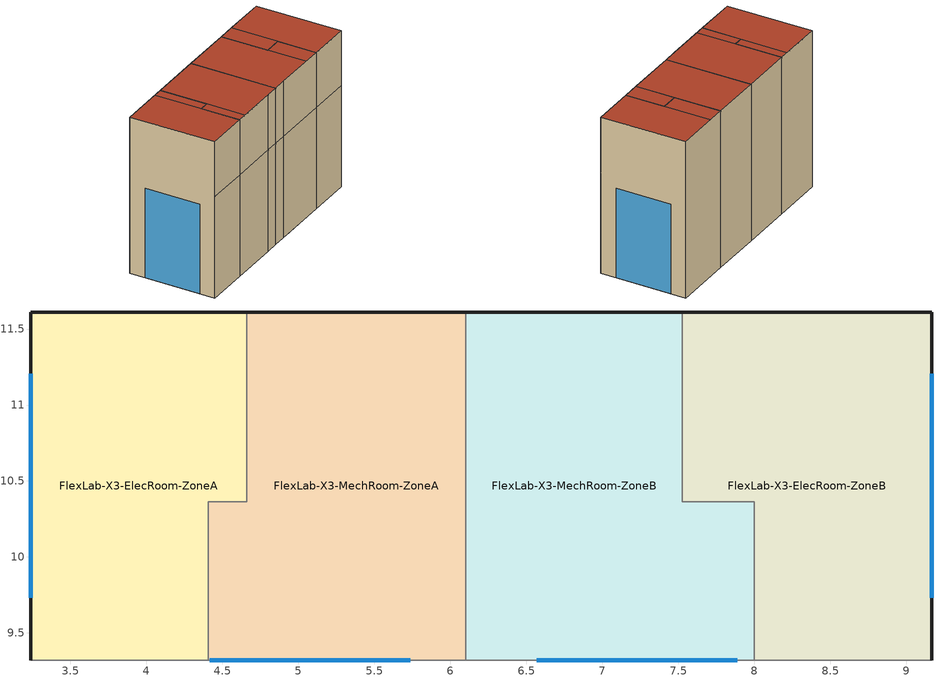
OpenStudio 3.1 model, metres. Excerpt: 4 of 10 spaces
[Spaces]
FlexLab-X3-ElecRoom-ZoneA
 floor ground (Floor-SLAB_1_measured): 4.66,11.61 4.66,10.36 4.41,10.36 4.41,9.32 3.24,9.32 3.24,11.61 z0
 wall outside (ZoneA-NorthWall-ElecRoom-Const): 4.66,11.61 3.24,11.61 z0:4.24
 wall outside (ZoneA-WestWall-ElecRoom-Const): 3.24,11.61 3.24,9.32 z0:4.24
 wall to FlexLab-X3-ZoneA-Temp (ZoneA-S1WALL-ElecRoom-Const): 3.24,9.32 4.41,9.32 z0:2.74
 wall to FlexLab-X3-MechRoom-ZoneA (ZoneA-E1Wall-ElecRoom-Const): 4.41,9.32 4.41,10.36 z0:4.24
 wall to FlexLab-X3-MechRoom-ZoneA (ZoneA-E2Wall-ElecRoom-Const): 4.66,10.36 4.66,11.61 z0:4.24
 wall to FlexLab-X3-MechRoom-ZoneA (ZoneA-S2Wall-ElecRoom-Const): 4.41,10.36 4.66,10.36 z0:4.24
 wall to FlexLab-X3-PlnmA (ZoneA-S1WALL-ElecRoom-Const): 3.24,9.32 4.41,9.32 z2.74:4.24
 window (GlzSys_62): 3.24,11.21 3.24,9.73 z0:2.43
 roof outside (Roof-Const): 4.41,9.32 4.41,11.61 3.24,11.61 3.24,9.32 z4.24; 4.66,10.36 4.66,11.61 4.41,11.61 4.41,10.36 z4.24
FlexLab-X3-MechRoom-ZoneB
 floor ground (Floor-SLAB_1_measured): 7.53,11.61 7.53,10.36 8,10.36 8,9.32 6.1,9.32 6.1,11.61 z0
 wall outside (ZoneB-N1Wall-MechRoom-Const): 7.53,11.61 6.1,11.61 z0:4.24
 wall to FlexLab-X3-ElecRoom-ZoneB (ZoneB-E1Wall-MechRoom-Const): 8,9.32 8,10.36 z0:4.24
 wall to FlexLab-X3-ElecRoom-ZoneB (ZoneB-E2Wall-MechRoom-Const): 7.53,10.36 7.53,11.61 z0:4.24
 wall to FlexLab-X3-ElecRoom-ZoneB (ZoneB-N2Wall-MechRoom-Const): 8,10.36 7.53,10.36 z0:4.24
 wall to FlexLab-X3-ZoneB-Temp (ZoneB-S1WALL-MECHROOM-Const): 6.1,9.32 6.46,9.32 z0:2.74
 wall to FlexLab-X3-ZoneB-Temp (ZoneB-S2WALL-MECHROOM-Const): 6.46,9.32 8,9.32 z0:2.74
 wall to FlexLab-X3-PlnmB (ZoneB-S1WALL-MECHROOM-Const): 6.1,9.32 6.46,9.32 z2.74:4.24
 wall to FlexLab-X3-PlnmB (ZoneB-S2WALL-MECHROOM-Const): 6.46,9.32 8,9.32 z2.74:4.24
 wall to FlexLab-X3-MechRoom-ZoneA (ZoneB-WestWall-MechRoom-Const): 6.1,11.61 6.1,9.32 z0:4.24
 window inside (GlzSys_63): 6.57,9.32 7.89,9.32 z0:2.43
 roof outside (Roof-Const): 7.53,9.32 7.53,11.61 6.1,11.61 6.1,9.32 z4.24; 8,9.32 8,10.36 7.53,10.36 7.53,9.32 z4.24
FlexLab-X3-ElecRoom-ZoneB
 floor ground (Floor-SLAB_1_measured): 9.17,11.61 9.17,9.32 8,9.32 8,10.36 7.53,10.36 7.53,11.61 z0
 wall outside (ZoneB-EastWall-ElecRoom-Const): 9.17,9.32 9.17,11.61 z0:4.24
 wall outside (ZoneB-NorthWall-ElecRoom-Const): 9.17,11.61 7.53,11.61 z0:4.24
 wall to FlexLab-X3-ZoneB-Temp (ZONEB-S1WALL-ElecRoom-Const): 8,9.32 9.17,9.32 z0:2.74
 wall to FlexLab-X3-PlnmB (ZONEB-S1WALL-ElecRoom-Const): 8,9.32 9.17,9.32 z2.74:4.24
 window (GlzSys_62): 9.17,9.73 9.17,11.21 z0:2.43
 roof outside (Roof-Const): 8,10.36 8,11.61 7.53,11.61 7.53,10.36 z4.24; 9.17,9.32 9.17,11.61 8,11.61 8,9.32 z4.24
FlexLab-X3-MechRoom-ZoneA
 floor ground (Floor-SLAB_1_measured): 6.1,11.61 6.1,9.32 4.41,9.32 4.41,10.36 4.66,10.36 4.66,11.61 z0
 wall outside (ZoneA-N1Wall-MechRoom-Const): 6.1,11.61 4.66,11.61 z0:4.24
 wall to FlexLab-X3-ZoneA-Temp (ZoneA-S1WALL-MECHROOM-Const): 5.75,9.32 6.1,9.32 z0:2.74
 wall to FlexLab-X3-ZoneA-Temp (ZoneA-S2WALL-MECHROOM-Const): 4.41,9.32 5.75,9.32 z0:2.74
 wall to FlexLab-X3-PlnmA (ZoneA-S1WALL-MECHROOM-Const): 5.75,9.32 6.1,9.32 z2.74:4.24
 wall to FlexLab-X3-PlnmA (ZoneA-S2WALL-MECHROOM-Const): 4.41,9.32 5.75,9.32 z2.74:4.24
 window inside (GlzSys_63): 4.42,9.32 5.74,9.32 z0:2.43
 roof outside (Roof-Const): 4.66,9.32 4.66,10.36 4.41,10.36 4.41,9.32 z4.24; 6.1,9.32 6.1,11.61 4.66,11.61 4.66,9.32 z4.24
[Site]
Berkeley (LBNL FLEXLAB): Latitude {deg}=37.879; Longitude {deg}=-122.253; Time Zone {hr}=-8; Elevation {m}=207.264; Terrain=Suburbs
[Building]
Office: North Axis {deg}=0; Default Schedule Set=Infiltration Schedule Set
[SizingPeriod:DesignDay] Barometric Pressure {Pa}=101301; Sky Clearness=0; Rain Indicator=0; Snow Indicator=0; Day of Month=21; Daylight Saving Time Indicator=0; Humidity Indicating Type=Wetbulb; Dry-Bulb Temperature Range Modifier Type=DefaultMultipliers
Name | Maximum Dry-Bulb Temperature {C} | Daily Dry-Bulb Temperature Range {deltaC} | Humidity Indicating Conditions at Maximum Dry-Bulb | Wind Speed {m/s} | Wind Direction {deg} | Month | Day Type | Solar Model Indicator | ASHRAE Taub | ASHRAE Taud
Oakland Metropolitan Arpt Ann Clg .4% Condns DB=>MWB | 27.7 | 7.4 | 18.3 | 4.9 | 290 | 8 | SummerDesignDay | ASHRAETau | 0.367 | 2.428
Oakland Metropolitan Arpt Ann Htg 99.6% Condns DB | 2.9 | 0 | 2.9 | 2.2 | 50 | 1 | WinterDesignDay | ASHRAEClearSky
[ClimateZones]
Climate Zone Institution Name 1=ASHRAE; Climate Zone Document Name 1=ANSI/ASHRAE Standard 169; Climate Zone Document Year 1=2006; Climate Zone Institution Name 2=CEC; Climate Zone Document Name 2=California Climate Zone Descriptions; Climate Zone Document Year 2=1995
[Construction]
ZoneA-S1WALL-ElecRoom-Const; ZONEB-S1WALL-ElecRoom-Const: Gypsum Board 5/8", Plywood 1/2", Equiv Layer K1-NorthWall, Plywood 1/2", Equiv Layer K2-NorthWall, Plywood 3/4"
Floor-SLAB_1_measured: HW CONCRETE 5", Slab Horizontal Insulation 5", Topping Slab 6" measured
GlzSys_62: Glass_60004_LayerAvg, Gap_1_W_0_0476, Glass_60004_LayerAvg
GlzSys_63: Glass_60006_LayerAvg, Gap_206_W_0_0001, Glass_60005_LayerAvg, Gap_206_W_0_0001, Glass_60006_LayerAvg
Roof-Const: Roof Decking 1/2", Ins Board 4" R20, Plywood 1.125", Spray-on Insul and Wood
ZoneA-E1Wall-ElecRoom-Const; ZoneA-E2Wall-ElecRoom-Const; ZoneA-S2Wall-ElecRoom-Const: Gypsum Board 5/8", Plywood 1/2", SIP 7.25", Plywood 1/2", Ins Board 4" R20, Plywood 3/4"
ZoneA-N1Wall-MechRoom-Const; ZoneB-N1Wall-MechRoom-Const: Metal Panel 0.0433, Air Layer 3/4" vertical-AL11, Ins Board 4" R20, Plywood 1/2", SIP 7.25", Plywood 1/2", Gypsum Board 5/8"
ZoneA-NorthWall-ElecRoom-Const; ZoneB-NorthWall-ElecRoom-Const: Metal Panel 0.0433, Air Layer 3/4" vertical-AL11, Ins Board 4" R20, Plywood 1/2", SIP 7.25", Plywood 1/2", Plywood 3/4"
ZoneA-S1WALL-MECHROOM-Const; ZoneB-S1WALL-MECHROOM-Const: Gypsum Board 5/8", Equiv Layer K1-Jwall North, Gypsum Board 5/8"
ZoneA-S2WALL-MECHROOM-Const; ZoneB-S2WALL-MECHROOM-Const: Gypsum Board 5/8", Equiv Layer K5-NorthWall, Gypsum Board 5/8"
ZoneA-WestWall-ElecRoom-Const; ZoneB-EastWall-ElecRoom-Const: Metal Panel 0.0433, Air Layer 3/4" vertical-AL11, Plywood 1/2", Ins Board 7.5" R13, Plywood 1/2", Plywood 3/4"
ZoneB-E1Wall-MechRoom-Const; ZoneB-E2Wall-MechRoom-Const; ZoneB-N2Wall-MechRoom-Const: Plywood 3/4", Ins Board 4" R20, Plywood 1/2", SIP 7.25", Plywood 1/2", Gypsum Board 5/8"
ZoneB-WestWall-MechRoom-Const: Gypsum Board 5/8", Ins Board 4" R20, Plywood 1/2", SIP 7.25", Plywood 1/2", Ins Board 4" R20, Gypsum Board 5/8"
[Material] Thermal Absorptance=0.9
Name | Roughness | Thickness {m} | Conductivity {W/m-K} | Density {kg/m3} | Specific Heat {J/kg-K} | Solar Absorptance | Visible Absorptance
Gypsum Board 5/8" | MediumSmooth | 0.0159 | 0.16 | 801 | 837 | 0.69 | 0.63
Plywood 1/2" | MediumSmooth | 0.0127 | 0.115 | 545 | 1213 | 0.5 | 0.5
Equiv Layer K1-NorthWall | MediumSmooth | 0.1842 | 0.205 | 270 | 1300 | 0.5 | 0.5
Equiv Layer K2-NorthWall | MediumSmooth | 0.0762 | 0.0418 | 72.9 | 1249 | 0.5 | 0.5
Plywood 3/4" | MediumSmooth | 0.0191 | 0.115 | 545 | 1213 | 0.5 | 0.5
Equiv Layer K1-Jwall North | MediumSmooth | 0.1016 | 0.0565 | 619.6 | 1010 | 0.5 | 0.5
Equiv Layer K5-NorthWall | MediumSmooth | 0.0889 | 0.3706 | 79.4 | 230 | 0.5 | 0.5
HW CONCRETE 5" | Rough | 0.127 | 1.311 | 2240 | 836.8 | 0.7 | 0.7
Ins Board 4" R20 | MediumSmooth | 0.1016 | 0.037 | 29 | 1213 | 0.5 | 0.5
Ins Board 7.5" R13 | MediumSmooth | 0.1905 | 0.039 | 48 | 1318 | 0.5 | 0.5
Metal Panel 0.0433 | MediumSmooth | 0.0011 | 62 | 7580 | 485 | 0.5 | 0.5
Plywood 1.125" | MediumSmooth | 0.0286 | 0.115 | 545 | 1213 | 0.5 | 0.5
Roof Decking 1/2" | Rough | 0.0127 | 0.13 | 850 | 1300 | 0.12 | 0.7
SIP 7.25" | MediumSmooth | 0.1842 | 0.038 | 29 | 1210 | 0.5 | 0.5
Slab Horizontal Insulation 5" | Smooth | 0.127 | 0.035 | 265 | 1300 | 0.65 | 0.65
Spray-on Insul and Wood | Rough | 0.2413 | 0.0324 | 68.71 | 1558 | 0.12 | 0.7
Topping Slab 6" measured | Rough | 0.1524 | 1.644 | 2414 | 843 | 0.65 | 0.65
[WindowMaterial:Glazing] Optical Data Type=SpectralAverage; Solar Transmittance at Normal Incidence=0; Front Side Solar Reflectance at Normal Incidence=0.5; Back Side Solar Reflectance at Normal Incidence=0.5; Visible Transmittance at Normal Incidence=0; Front Side Visible Reflectance at Normal Incidence=0.5; Back Side Visible Reflectance at Normal Incidence=0.5; Infrared Transmittance at Normal Incidence=0
Name | Thickness {m} | Front Side Infrared Hemispherical Emissivity | Back Side Infrared Hemispherical Emissivity | Conductivity {W/m-K}
Glass_60004_LayerAvg | 0.001613 | 0.2 | 0.2 | 62.0001
Glass_60005_LayerAvg | 0.047371 | 0.9 | 0.9 | 0.050191
Glass_60006_LayerAvg | 0.001613 | 0.2 | 0.2 | 50
[WindowMaterial:Gas]
Name | Gas Type | Thickness {m} | Conductivity Coefficient A {W/m-K} | Conductivity Coefficient B {W/m-K2} | Conductivity Coefficient C {W/m-K3} | Viscosity Coefficient A {g/m-s} | Viscosity Coefficient B {g/m-s-K} | Viscosity Coefficient C {g/m-s-K2} | Specific Heat Coefficient A {J/kg-K} | Specific Heat Coefficient B {J/kg-K2} | Specific Heat Coefficient C {J/kg-K3} | Molecular Weight
Gap_1_W_0_0476 | Air | 0.0476
Gap_206_W_0_0001 | Custom | 0.0001 | 0.002873 | 7.76e-05 | 0 | 3.723e-06 | 4.94e-08 | 0 | 1002.737 | 0.012324 | 0 | 28.97
[Material:AirGap]
Air Layer 3/4" vertical-AL11: Thermal Resistance {m2-K/W}=0.158
[ThermalZone] Multiplier=1; Use Ideal Air Loads=No
FlexLab-X3-ElecRoom-ZoneA Thermal Zone; FlexLab-X3-ElecRoom-ZoneB Thermal Zone; FlexLab-X3-MechRoom-ZoneA Thermal Zone; FlexLab-X3-MechRoom-ZoneB Thermal Zone
[Space]
Name | Thermal Zone
FlexLab-X3-ElecRoom-ZoneA | FlexLab-X3-ElecRoom-ZoneA Thermal Zone
FlexLab-X3-ElecRoom-ZoneB | FlexLab-X3-ElecRoom-ZoneB Thermal Zone
FlexLab-X3-MechRoom-ZoneA | FlexLab-X3-MechRoom-ZoneA Thermal Zone
FlexLab-X3-MechRoom-ZoneB | FlexLab-X3-MechRoom-ZoneB Thermal Zone
[DefaultScheduleSet]
Infiltration Schedule Set: Infiltration Schedule=Infiltration Schedule
[Schedule:Ruleset]
Infiltration Schedule: Default Day Schedule=Schedule Day 14
[Schedule:Day]
Schedule Day 14; Schedule Day 15: 24, 0, 0
[Schedule:Rule]
Infiltration Schedule Arch Calibration: Schedule Ruleset=Infiltration Schedule; Rule Order=0; Day Schedule=Schedule Day 15; Apply Sunday=Yes; Apply Monday=Yes; Apply Tuesday=Yes; Apply Wednesday=Yes; Apply Thursday=Yes; Apply Friday=Yes; Apply Saturday=Yes; Date Specification Type=DateRange; Start Month=10; Start Day=30; End Month=11; End Day=4
